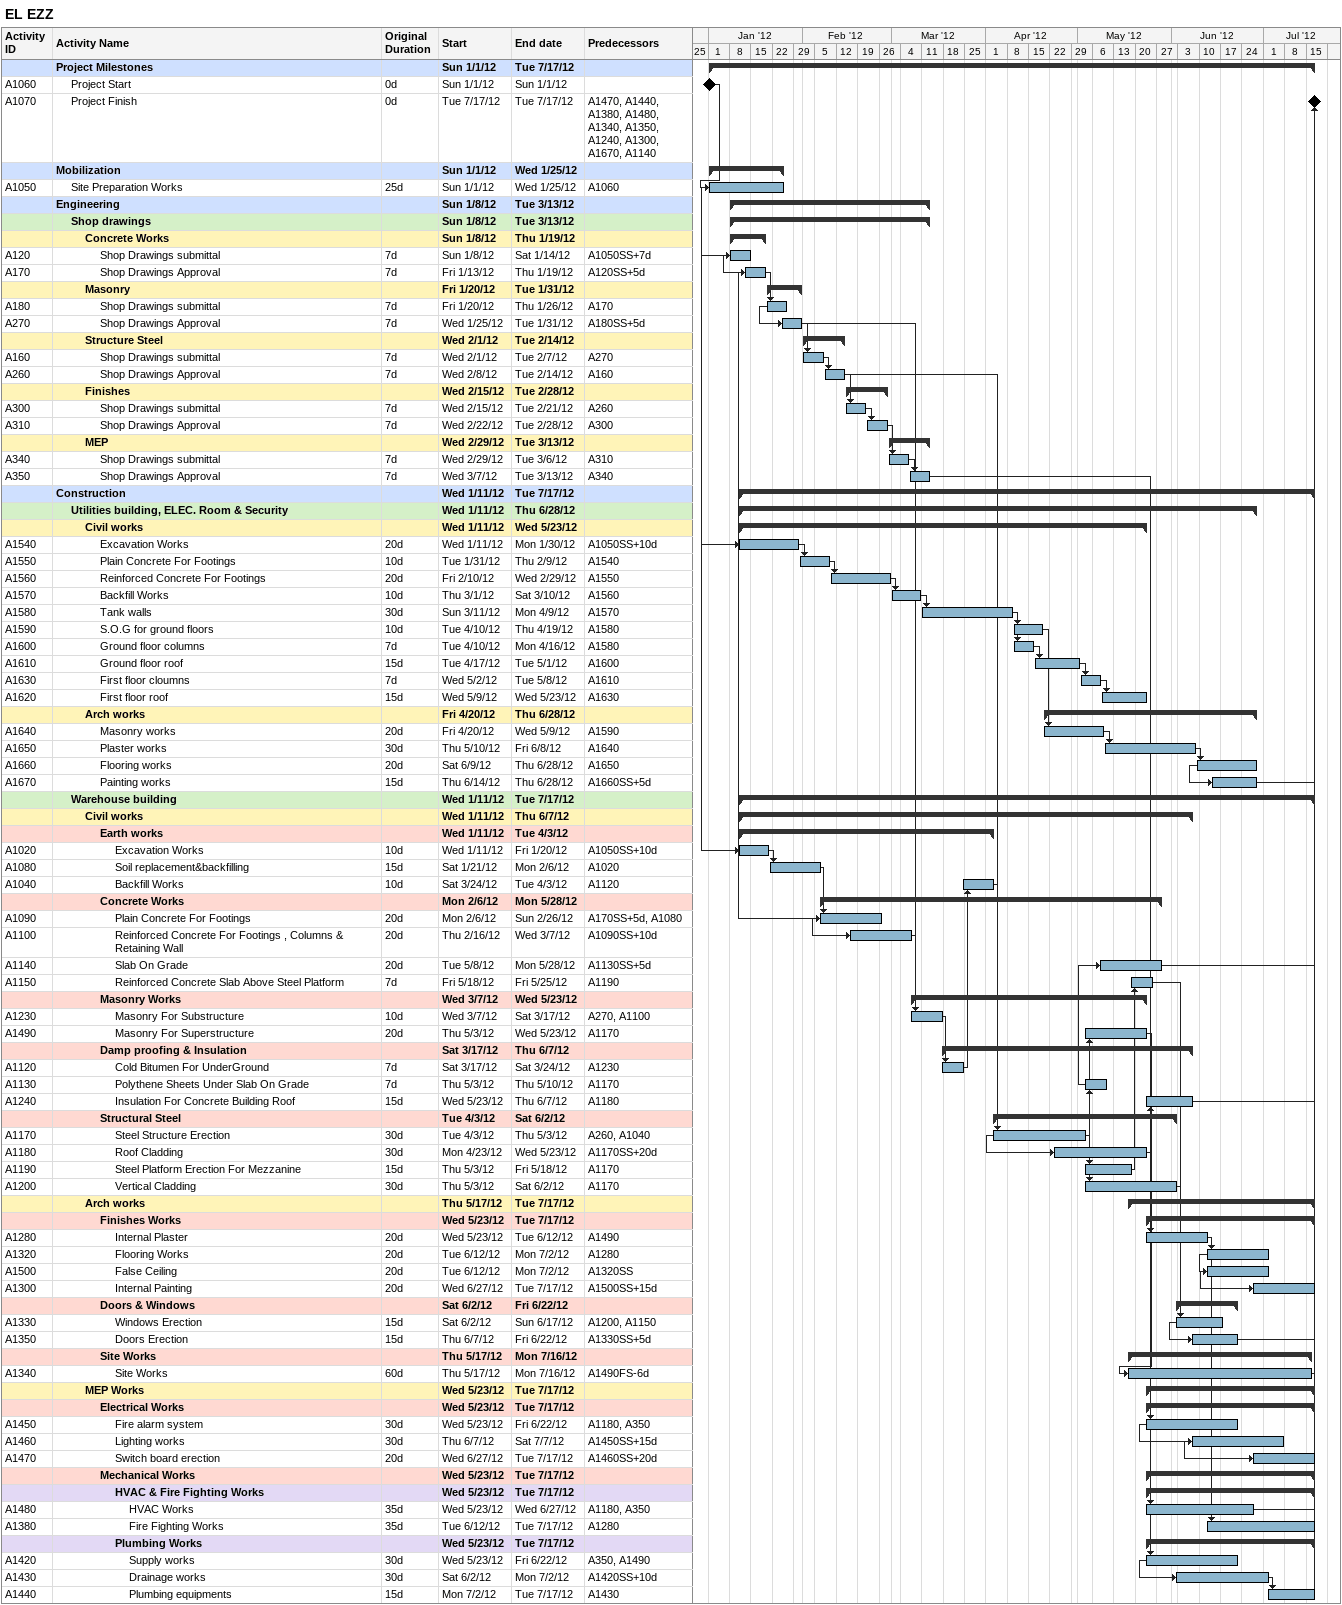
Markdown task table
EL EZZ

| ID | Level | Task | Original duration | Start | Finish | Predecessors |
|---|---|---|---|---|---|---|
|  | 1 | **Project Milestones** |  | 2012-01-01 | 2012-07-17 |  |
| A1060 | 2 | Project Start | 0d | 2012-01-01 | 2012-01-01 |  |
| A1070 | 2 | Project Finish | 0d | 2012-07-17 | 2012-07-17 | A1470, A1440, A1380, A1480, A1340, A1350, A1240, A1300, A1670, A1140 |
|  | 1 | **Mobilization** |  | 2012-01-01 | 2012-01-25 |  |
| A1050 | 2 | Site Preparation Works | 25d | 2012-01-01 | 2012-01-25 | A1060 |
|  | 1 | **Engineering** |  | 2012-01-08 | 2012-03-13 |  |
|  | 2 | **Shop drawings** |  | 2012-01-08 | 2012-03-13 |  |
|  | 3 | **Concrete Works** |  | 2012-01-08 | 2012-01-19 |  |
| A120 | 4 | Shop Drawings submittal | 7d | 2012-01-08 | 2012-01-14 | A1050SS+7d |
| A170 | 4 | Shop Drawings Approval | 7d | 2012-01-13 | 2012-01-19 | A120SS+5d |
|  | 3 | **Masonry** |  | 2012-01-20 | 2012-01-31 |  |
| A180 | 4 | Shop Drawings submittal | 7d | 2012-01-20 | 2012-01-26 | A170 |
| A270 | 4 | Shop Drawings Approval | 7d | 2012-01-25 | 2012-01-31 | A180SS+5d |
|  | 3 | **Structure Steel** |  | 2012-02-01 | 2012-02-14 |  |
| A160 | 4 | Shop Drawings submittal | 7d | 2012-02-01 | 2012-02-07 | A270 |
| A260 | 4 | Shop Drawings Approval | 7d | 2012-02-08 | 2012-02-14 | A160 |
|  | 3 | **Finishes** |  | 2012-02-15 | 2012-02-28 |  |
| A300 | 4 | Shop Drawings submittal | 7d | 2012-02-15 | 2012-02-21 | A260 |
| A310 | 4 | Shop Drawings Approval | 7d | 2012-02-22 | 2012-02-28 | A300 |
|  | 3 | **MEP** |  | 2012-02-29 | 2012-03-13 |  |
| A340 | 4 | Shop Drawings submittal | 7d | 2012-02-29 | 2012-03-06 | A310 |
| A350 | 4 | Shop Drawings Approval | 7d | 2012-03-07 | 2012-03-13 | A340 |
|  | 1 | **Construction** |  | 2012-01-11 | 2012-07-17 |  |
|  | 2 | **Utilities building, ELEC. Room & Security** |  | 2012-01-11 | 2012-06-28 |  |
|  | 3 | **Civil works** |  | 2012-01-11 | 2012-05-23 |  |
| A1540 | 4 | Excavation Works | 20d | 2012-01-11 | 2012-01-30 | A1050SS+10d |
| A1550 | 4 | Plain Concrete For Footings | 10d | 2012-01-31 | 2012-02-09 | A1540 |
| A1560 | 4 | Reinforced Concrete For Footings | 20d | 2012-02-10 | 2012-02-29 | A1550 |
| A1570 | 4 | Backfill Works | 10d | 2012-03-01 | 2012-03-10 | A1560 |
| A1580 | 4 | Tank walls | 30d | 2012-03-11 | 2012-04-09 | A1570 |
| A1590 | 4 | S.O.G for ground floors | 10d | 2012-04-10 | 2012-04-19 | A1580 |
| A1600 | 4 | Ground floor columns | 7d | 2012-04-10 | 2012-04-16 | A1580 |
| A1610 | 4 | Ground floor roof | 15d | 2012-04-17 | 2012-05-01 | A1600 |
| A1630 | 4 | First floor cloumns | 7d | 2012-05-02 | 2012-05-08 | A1610 |
| A1620 | 4 | First floor roof | 15d | 2012-05-09 | 2012-05-23 | A1630 |
|  | 3 | **Arch works** |  | 2012-04-20 | 2012-06-28 |  |
| A1640 | 4 | Masonry works | 20d | 2012-04-20 | 2012-05-09 | A1590 |
| A1650 | 4 | Plaster works | 30d | 2012-05-10 | 2012-06-08 | A1640 |
| A1660 | 4 | Flooring works | 20d | 2012-06-09 | 2012-06-28 | A1650 |
| A1670 | 4 | Painting works | 15d | 2012-06-14 | 2012-06-28 | A1660SS+5d |
|  | 2 | **Warehouse building** |  | 2012-01-11 | 2012-07-17 |  |
|  | 3 | **Civil works** |  | 2012-01-11 | 2012-06-07 |  |
|  | 4 | **Earth works** |  | 2012-01-11 | 2012-04-03 |  |
| A1020 | 5 | Excavation Works | 10d | 2012-01-11 | 2012-01-20 | A1050SS+10d |
| A1080 | 5 | Soil replacement&backfilling | 15d | 2012-01-21 | 2012-02-06 | A1020 |
| A1040 | 5 | Backfill Works | 10d | 2012-03-24 | 2012-04-03 | A1120 |
|  | 4 | **Concrete Works** |  | 2012-02-06 | 2012-05-28 |  |
| A1090 | 5 | Plain Concrete For Footings | 20d | 2012-02-06 | 2012-02-26 | A170SS+5d, A1080 |
| A1100 | 5 | Reinforced Concrete For Footings , Columns & Retaining Wall | 20d | 2012-02-16 | 2012-03-07 | A1090SS+10d |
| A1140 | 5 | Slab On Grade | 20d | 2012-05-08 | 2012-05-28 | A1130SS+5d |
| A1150 | 5 | Reinforced Concrete Slab Above Steel Platform | 7d | 2012-05-18 | 2012-05-25 | A1190 |
|  | 4 | **Masonry Works** |  | 2012-03-07 | 2012-05-23 |  |
| A1230 | 5 | Masonry For Substructure | 10d | 2012-03-07 | 2012-03-17 | A270, A1100 |
| A1490 | 5 | Masonry For Superstructure | 20d | 2012-05-03 | 2012-05-23 | A1170 |
|  | 4 | **Damp proofing & Insulation** |  | 2012-03-17 | 2012-06-07 |  |
| A1120 | 5 | Cold Bitumen For UnderGround | 7d | 2012-03-17 | 2012-03-24 | A1230 |
| A1130 | 5 | Polythene Sheets Under Slab On Grade | 7d | 2012-05-03 | 2012-05-10 | A1170 |
| A1240 | 5 | Insulation For Concrete Building Roof | 15d | 2012-05-23 | 2012-06-07 | A1180 |
|  | 4 | **Structural Steel** |  | 2012-04-03 | 2012-06-02 |  |
| A1170 | 5 | Steel Structure Erection | 30d | 2012-04-03 | 2012-05-03 | A260, A1040 |
| A1180 | 5 | Roof Cladding | 30d | 2012-04-23 | 2012-05-23 | A1170SS+20d |
| A1190 | 5 | Steel Platform Erection For Mezzanine | 15d | 2012-05-03 | 2012-05-18 | A1170 |
| A1200 | 5 | Vertical Cladding | 30d | 2012-05-03 | 2012-06-02 | A1170 |
|  | 3 | **Arch works** |  | 2012-05-17 | 2012-07-17 |  |
|  | 4 | **Finishes Works** |  | 2012-05-23 | 2012-07-17 |  |
| A1280 | 5 | Internal Plaster | 20d | 2012-05-23 | 2012-06-12 | A1490 |
| A1320 | 5 | Flooring Works | 20d | 2012-06-12 | 2012-07-02 | A1280 |
| A1500 | 5 | False Ceiling | 20d | 2012-06-12 | 2012-07-02 | A1320SS |
| A1300 | 5 | Internal Painting | 20d | 2012-06-27 | 2012-07-17 | A1500SS+15d |
|  | 4 | **Doors & Windows** |  | 2012-06-02 | 2012-06-22 |  |
| A1330 | 5 | Windows Erection | 15d | 2012-06-02 | 2012-06-17 | A1200, A1150 |
| A1350 | 5 | Doors Erection | 15d | 2012-06-07 | 2012-06-22 | A1330SS+5d |
|  | 4 | **Site Works** |  | 2012-05-17 | 2012-07-16 |  |
| A1340 | 5 | Site Works | 60d | 2012-05-17 | 2012-07-16 | A1490FS-6d |
|  | 3 | **MEP Works** |  | 2012-05-23 | 2012-07-17 |  |
|  | 4 | **Electrical Works** |  | 2012-05-23 | 2012-07-17 |  |
| A1450 | 5 | Fire alarm system | 30d | 2012-05-23 | 2012-06-22 | A1180, A350 |
| A1460 | 5 | Lighting works | 30d | 2012-06-07 | 2012-07-07 | A1450SS+15d |
| A1470 | 5 | Switch board erection | 20d | 2012-06-27 | 2012-07-17 | A1460SS+20d |
|  | 4 | **Mechanical Works** |  | 2012-05-23 | 2012-07-17 |  |
|  | 5 | **HVAC & Fire Fighting Works** |  | 2012-05-23 | 2012-07-17 |  |
| A1480 | 6 | HVAC Works | 35d | 2012-05-23 | 2012-06-27 | A1180, A350 |
| A1380 | 6 | Fire Fighting Works | 35d | 2012-06-12 | 2012-07-17 | A1280 |
|  | 5 | **Plumbing Works** |  | 2012-05-23 | 2012-07-17 |  |
| A1420 | 6 | Supply works | 30d | 2012-05-23 | 2012-06-22 | A350, A1490 |
| A1430 | 6 | Drainage works | 30d | 2012-06-02 | 2012-07-02 | A1420SS+10d |
| A1440 | 6 | Plumbing equipments | 15d | 2012-07-02 | 2012-07-17 | A1430 |
